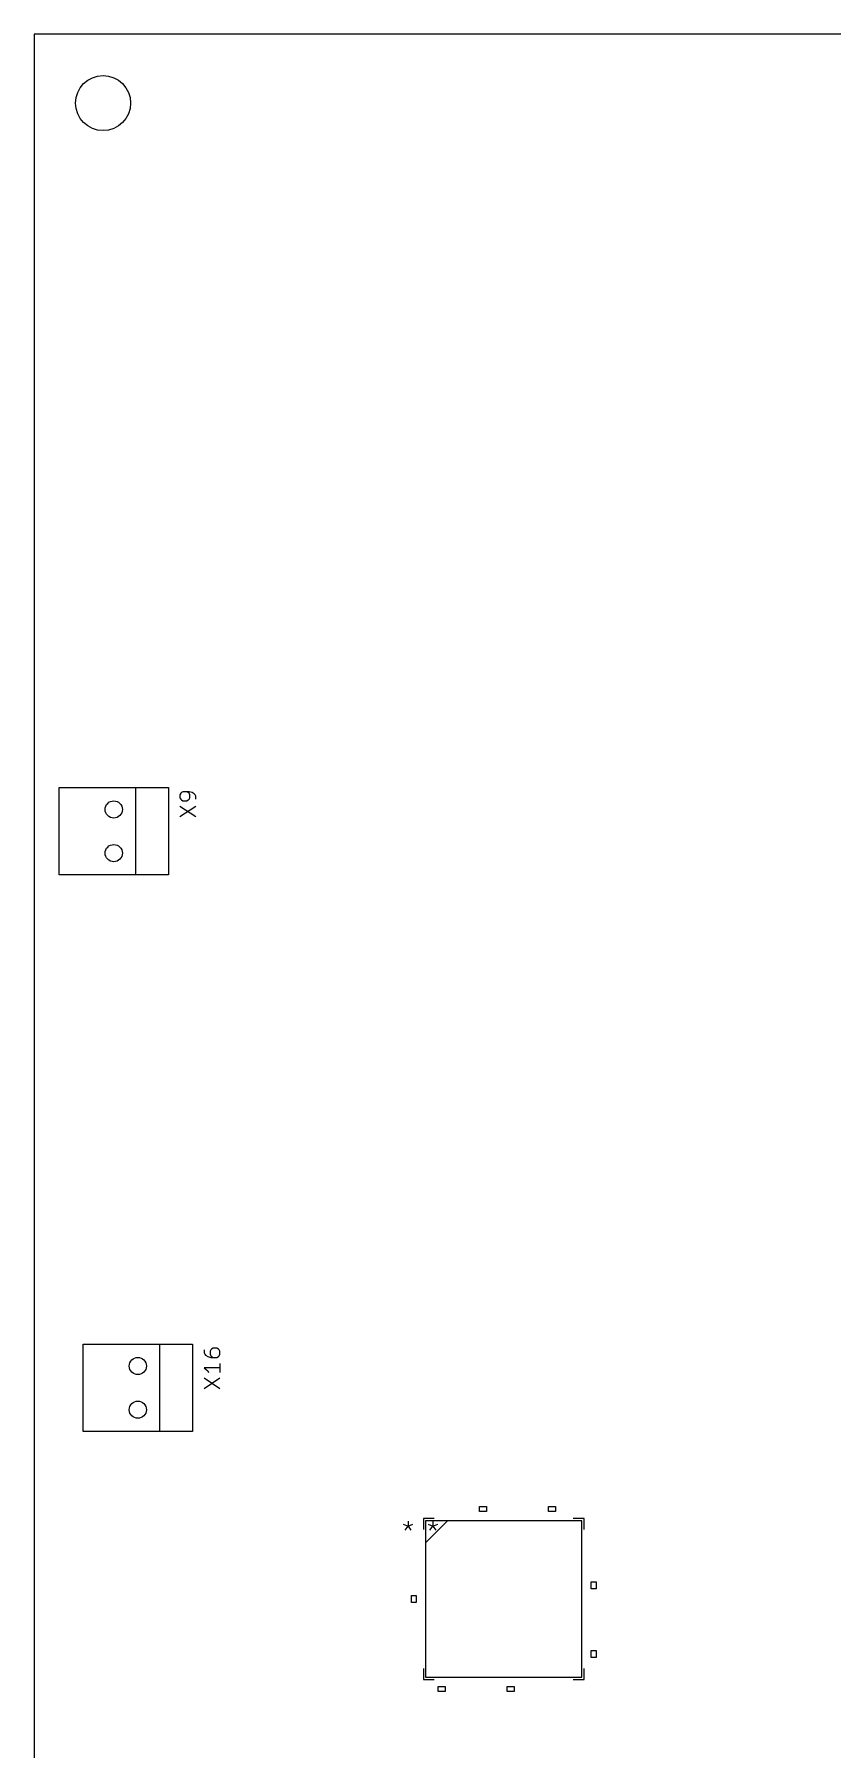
# Model space of a CAD drawing. Header units: millimetres. Extents: x -1 to 260, y -75 to 300.
# Drawn here: x 0 to 46.4, y 200.2 to 300 of the extents above; entities that cross this region are included whole.
import ezdxf

# ---------------------------------------------------------------- set-up
doc = ezdxf.new("R2010")
doc.units = ezdxf.units.MM
for name, color, linetype, true_color in [('Edge.Cuts', 254, 'CONTINUOUS', 0xd0d2cd), ('F.Fab', 9, 'CONTINUOUS', 0xafafaf), ('F.Silkscreen', 41, 'CONTINUOUS', 0xf2eda1)]:
    doc.layers.add(name, color=color, linetype=linetype, true_color=true_color)

msp = doc.modelspace()

# ---------------------------------------------------------------- linework, layer by layer
at = {"layer": 'Edge.Cuts', "linetype": 'CONTINUOUS'}
for p, q in [((0, 300), (0, 0)), ((260, 300), (0, 300))]:
    msp.add_line(p, q, dxfattribs=at)
at = {"layer": 'Edge.Cuts'}
for centre, radius in [((4, 296), 1.599999), ((4.62, 254.92), 0.5), ((4.62, 252.38), 0.5), ((6.02, 222.55), 0.5), ((6.02, 220.01), 0.5)]:
    msp.add_circle(centre, radius, dxfattribs=at)
at = {"layer": 'F.Fab', "linetype": 'CONTINUOUS'}
for p, q in [((22.7534, 213.5466), (22.7534, 204.4534)), ((22.7534, 212.2766), (24.0234, 213.5466)), ((31.8466, 213.5466), (22.7534, 213.5466)), ((23.182111, 213.518861), (23.182111, 213.234623)), ((23.8202, 213.5466), (23.5662, 213.5466)), ((24.2266, 213.5466), (23.9726, 213.5466)), ((24.633, 213.5466), (24.379, 213.5466)), ((25.0394, 213.5466), (24.7854, 213.5466)), ((25.4204, 213.5466), (25.1664, 213.5466)), ((25.8268, 213.5466), (25.5728, 213.5466)), ((26.2332, 213.5466), (25.9792, 213.5466)), ((26.6396, 213.5466), (26.3856, 213.5466)), ((27.0206, 213.5466), (26.7666, 213.5466)), ((27.427, 213.5466), (27.173, 213.5466)), ((27.8334, 213.5466), (27.5794, 213.5466)), ((28.2144, 213.5466), (27.9604, 213.5466)), ((28.6208, 213.5466), (28.3668, 213.5466)), ((29.0272, 213.5466), (28.7732, 213.5466)), ((29.4336, 213.5466), (29.1796, 213.5466)), ((29.8146, 213.5466), (29.5606, 213.5466)), ((30.221, 213.5466), (29.967, 213.5466)), ((30.6274, 213.5466), (30.3734, 213.5466)), ((31.0338, 213.5466), (30.7798, 213.5466)), ((31.8466, 204.4534), (31.8466, 213.5466)), ((22.7534, 212.7338), (22.7534, 212.4798)), ((22.897873, 213.348318), (23.182111, 213.234623)), ((23.011569, 213.007232), (23.182111, 213.234623)), ((23.182111, 213.234623), (23.46635, 213.348318)), ((23.182111, 213.234623), (23.352654, 213.007232)), ((31.8466, 212.4798), (31.8466, 212.7338)), ((22.7534, 212.3274), (22.7534, 212.0734)), ((22.7534, 211.921), (22.7534, 211.667)), ((22.7534, 211.5146), (22.7534, 211.2606)), ((31.8466, 212.0734), (31.8466, 212.3274)), ((31.8466, 211.667), (31.8466, 211.921)), ((31.8466, 211.2606), (31.8466, 211.5146)), ((22.7534, 211.1336), (22.7534, 210.8796)), ((22.7534, 210.7272), (22.7534, 210.4732)), ((31.8466, 210.8796), (31.8466, 211.1336)), ((31.8466, 210.4732), (31.8466, 210.7272)), ((22.7534, 210.3208), (22.7534, 210.0668)), ((22.7534, 209.9144), (22.7534, 209.6604)), ((22.7534, 209.5334), (22.7534, 209.2794)), ((31.8466, 210.0668), (31.8466, 210.3208)), ((31.8466, 209.6604), (31.8466, 209.9144)), ((31.8466, 209.2794), (31.8466, 209.5334)), ((22.7534, 209.127), (22.7534, 208.873)), ((22.7534, 208.7206), (22.7534, 208.4666)), ((31.8466, 208.873), (31.8466, 209.127)), ((31.8466, 208.4666), (31.8466, 208.7206)), ((22.7534, 208.3396), (22.7534, 208.0856)), ((22.7534, 207.9332), (22.7534, 207.6792)), ((22.7534, 207.5268), (22.7534, 207.2728)), ((31.8466, 208.0856), (31.8466, 208.3396)), ((31.8466, 207.6792), (31.8466, 207.9332)), ((31.8466, 207.2728), (31.8466, 207.5268)), ((22.7534, 207.1204), (22.7534, 206.8664)), ((22.7534, 206.7394), (22.7534, 206.4854)), ((31.8466, 206.8664), (31.8466, 207.1204)), ((31.8466, 206.4854), (31.8466, 206.7394)), ((22.7534, 206.333), (22.7534, 206.079)), ((22.7534, 205.9266), (22.7534, 205.6726)), ((22.7534, 205.5202), (22.7534, 205.2662)), ((31.8466, 206.079), (31.8466, 206.333)), ((31.8466, 205.6726), (31.8466, 205.9266)), ((31.8466, 205.2662), (31.8466, 205.5202)), ((22.7534, 204.4534), (31.8466, 204.4534)), ((23.5662, 204.4534), (23.8202, 204.4534)), ((23.9726, 204.4534), (24.2266, 204.4534)), ((24.379, 204.4534), (24.633, 204.4534)), ((24.7854, 204.4534), (25.0394, 204.4534)), ((25.1664, 204.4534), (25.4204, 204.4534)), ((25.5728, 204.4534), (25.8268, 204.4534)), ((25.9792, 204.4534), (26.2332, 204.4534)), ((26.3856, 204.4534), (26.6396, 204.4534)), ((26.7666, 204.4534), (27.0206, 204.4534)), ((27.173, 204.4534), (27.427, 204.4534)), ((27.5794, 204.4534), (27.8334, 204.4534)), ((27.9604, 204.4534), (28.2144, 204.4534)), ((28.3668, 204.4534), (28.6208, 204.4534)), ((28.7732, 204.4534), (29.0272, 204.4534)), ((29.1796, 204.4534), (29.4336, 204.4534)), ((29.5606, 204.4534), (29.8146, 204.4534)), ((29.967, 204.4534), (30.221, 204.4534)), ((30.3734, 204.4534), (30.6274, 204.4534)), ((30.7798, 204.4534), (31.0338, 204.4534))]:
    msp.add_line(p, q, dxfattribs=at)
at = {"layer": 'F.Fab'}
for centre, radius in [((4, 296), 1.599999), ((4.62, 254.92), 0.5), ((4.62, 252.38), 0.5), ((6.02, 222.55), 0.5), ((6.02, 220.01), 0.5)]:
    msp.add_circle(centre, radius, dxfattribs=at)
at = {"layer": 'F.Silkscreen', "linetype": 'CONTINUOUS'}
for p, q in [((1.445, 256.19), (5.89, 256.19)), ((1.445, 251.11), (1.445, 256.19)), ((5.89, 256.19), (5.89, 251.11)), ((5.89, 256.19), (7.795, 256.19)), ((7.795, 256.19), (7.795, 251.11)), ((8.513298, 255.865683), (8.469271, 255.77763)), ((8.469271, 255.77763), (8.469271, 255.601523)), ((8.469271, 255.601523), (8.513298, 255.51347)), ((8.557325, 255.90971), (8.513298, 255.865683)), ((8.513298, 255.51347), (8.557325, 255.469443)), ((8.645378, 255.953736), (8.557325, 255.90971)), ((8.557325, 255.469443), (8.645378, 255.425416)), ((8.997591, 255.953736), (8.645378, 255.953736)), ((8.645378, 255.425416), (8.865511, 255.425416)), ((8.953565, 255.90971), (8.865511, 255.953736)), ((8.865511, 255.425416), (8.953565, 255.469443)), ((8.997591, 255.865683), (8.953565, 255.90971)), ((8.953565, 255.469443), (8.997591, 255.51347)), ((9.173698, 255.90971), (8.997591, 255.953736)), ((9.041618, 255.77763), (8.997591, 255.865683)), ((8.997591, 255.51347), (9.041618, 255.601523)), ((9.041618, 255.601523), (9.041618, 255.77763)), ((9.305778, 255.821656), (9.173698, 255.90971)), ((9.349805, 255.77763), (9.305778, 255.821656)), ((9.393831, 255.689576), (9.349805, 255.77763)), ((9.393831, 255.51347), (9.393831, 255.689576)), ((8.469271, 254.500857), (9.393831, 255.11723)), ((8.469271, 255.11723), (9.393831, 254.500857)), ((5.89, 251.11), (1.445, 251.11)), ((7.795, 251.11), (5.89, 251.11)), ((2.845, 223.82), (7.29, 223.82)), ((2.845, 218.74), (2.845, 223.82)), ((7.29, 223.82), (7.29, 218.74)), ((7.29, 223.82), (9.195, 223.82)), ((9.195, 223.82), (9.195, 218.74)), ((9.869271, 223.495683), (9.869271, 223.319576)), ((10.265511, 223.495683), (10.221485, 223.40763)), ((10.309538, 223.53971), (10.265511, 223.495683)), ((10.397591, 223.583736), (10.309538, 223.53971)), ((10.617725, 223.583736), (10.397591, 223.583736)), ((10.705778, 223.53971), (10.617725, 223.583736)), ((10.749805, 223.495683), (10.705778, 223.53971)), ((10.793831, 223.40763), (10.749805, 223.495683)), ((9.869271, 223.319576), (9.913298, 223.231523)), ((9.913298, 223.231523), (9.957325, 223.187496)), ((9.957325, 223.187496), (10.089405, 223.099443)), ((10.089405, 223.099443), (10.265511, 223.055416)), ((10.221485, 223.40763), (10.221485, 223.231523)), ((10.221485, 223.231523), (10.265511, 223.14347)), ((10.265511, 223.14347), (10.309538, 223.099443)), ((10.265511, 223.055416), (10.617725, 223.055416)), ((10.309538, 223.099443), (10.397591, 223.055416)), ((10.617725, 223.055416), (10.705778, 223.099443)), ((10.705778, 223.099443), (10.749805, 223.14347)), ((10.749805, 223.14347), (10.793831, 223.231523)), ((10.793831, 223.231523), (10.793831, 223.40763)), ((10.793831, 222.703203), (10.793831, 222.174883)), ((10.793831, 222.439043), (9.869271, 222.439043)), ((9.869271, 222.439043), (10.001351, 222.35099)), ((9.869271, 221.250324), (10.793831, 221.866697)), ((9.869271, 221.866697), (10.793831, 221.250324)), ((10.001351, 222.35099), (10.089405, 222.262937)), ((10.089405, 222.262937), (10.133431, 222.174883)), ((7.29, 218.74), (2.845, 218.74)), ((9.195, 218.74), (7.29, 218.74)), ((21.734311, 213.518861), (21.734311, 213.234623)), ((22.6264, 213.6736), (22.6264, 213.0386)), ((23.2614, 213.6736), (22.6264, 213.6736)), ((25.8968, 214.0927), (25.8968, 214.3721)), ((25.8968, 214.3721), (26.3032, 214.3721)), ((26.3032, 214.0927), (25.8968, 214.0927)), ((26.3032, 214.3721), (26.3032, 214.0927)), ((29.8968, 214.0927), (29.8968, 214.3721)), ((29.8968, 214.3721), (30.3032, 214.3721)), ((30.3032, 214.0927), (29.8968, 214.0927)), ((30.3032, 214.3721), (30.3032, 214.0927)), ((31.9736, 213.6736), (31.3386, 213.6736)), ((31.9736, 213.0386), (31.9736, 213.6736)), ((21.450073, 213.348318), (21.734311, 213.234623)), ((21.563769, 213.007232), (21.734311, 213.234623)), ((21.734311, 213.234623), (22.01855, 213.348318)), ((21.734311, 213.234623), (21.904854, 213.007232)), ((32.3927, 209.5968), (32.3927, 210.0032)), ((32.3927, 210.0032), (32.6721, 210.0032)), ((32.6721, 209.5968), (32.3927, 209.5968)), ((32.6721, 210.0032), (32.6721, 209.5968)), ((21.9279, 208.7968), (21.9279, 209.2032)), ((21.9279, 209.2032), (22.2073, 209.2032)), ((22.2073, 208.7968), (21.9279, 208.7968)), ((22.2073, 209.2032), (22.2073, 208.7968)), ((32.3927, 205.5968), (32.3927, 206.0032)), ((32.3927, 206.0032), (32.6721, 206.0032)), ((32.6721, 205.5968), (32.3927, 205.5968)), ((32.6721, 206.0032), (32.6721, 205.5968)), ((22.6264, 204.9614), (22.6264, 204.3264)), ((31.9736, 204.3264), (31.9736, 204.9614)), ((22.6264, 204.3264), (23.2614, 204.3264)), ((23.4968, 203.6279), (23.4968, 203.9073)), ((23.4968, 203.9073), (23.9032, 203.9073)), ((23.9032, 203.6279), (23.4968, 203.6279)), ((23.9032, 203.9073), (23.9032, 203.6279)), ((27.4968, 203.6279), (27.4968, 203.9073)), ((27.4968, 203.9073), (27.9032, 203.9073)), ((27.9032, 203.6279), (27.4968, 203.6279)), ((27.9032, 203.9073), (27.9032, 203.6279)), ((31.3386, 204.3264), (31.9736, 204.3264))]:
    msp.add_line(p, q, dxfattribs=at)
at = {"layer": 'F.Silkscreen'}
for centre, radius in [((4, 296), 1.599999), ((4.62, 254.92), 0.5), ((4.62, 252.38), 0.5), ((6.02, 222.55), 0.5), ((6.02, 220.01), 0.5)]:
    msp.add_circle(centre, radius, dxfattribs=at)

doc.saveas('drawing.dxf')
